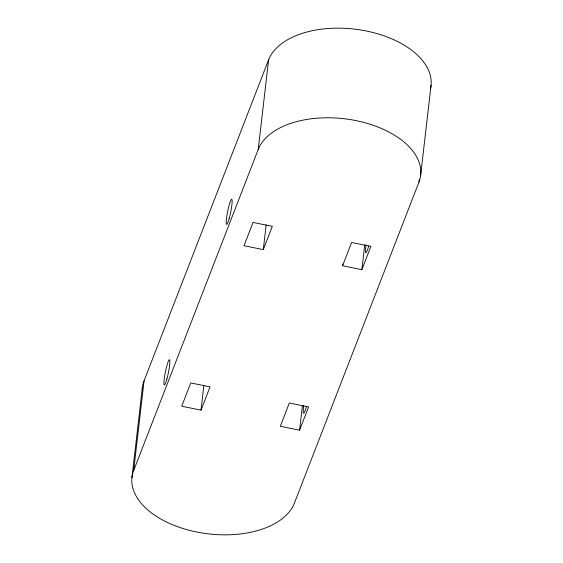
<?xml version="1.0" encoding="UTF-8"?>
<svg xmlns="http://www.w3.org/2000/svg" width="563" height="563" viewBox="0 0 563 563"><rect width="100%" height="100%" fill="white"/><g stroke="black" fill="none" stroke-linecap="round" stroke-linejoin="round"><path stroke-width="0.84" d="M131.932 477.755L142.305 388.125M419.245 179.534L418.942 182.145L294.393 503.174A82.613 47.383 6.6 0 1 196.522 531.986A82.613 47.383 6.6 0 1 133.684 470.478L144.058 380.855L268.607 59.826A82.613 47.383 6.6 0 1 362.663 30.296A82.613 47.383 6.6 0 1 430.611 88.194M201.019 410.145L210.055 386.865L190.766 382.946L181.736 406.219L201.019 410.145L203.883 385.388M268.607 59.826L258.234 149.448L133.691 470.478M263.294 249.627L272.323 226.354L253.04 222.427L244.011 245.707L263.294 249.627L266.158 224.876M299.586 430.195L308.615 406.922L289.333 402.995L280.304 426.275L299.586 430.195L302.451 405.444M342.578 265.757L351.608 242.484L370.89 246.404L361.861 269.684L342.578 265.757L342.776 264.054M361.861 269.684L364.725 244.926M420.695 174.875L431.068 85.245M258.234 149.448A82.613 47.383 6.6 0 1 356.105 120.644A82.613 47.383 6.6 0 1 418.942 182.145M142.193 389.61A82.613 47.383 6.6 0 1 144.058 380.855M368.666 246.052A12.85 1.555 -78.5 0 1 365.851 252.696A12.85 1.555 -78.5 0 1 366.027 244.898M306.427 406.416A12.85 1.555 -78.5 0 1 303.598 413.221A12.85 1.555 -78.5 0 1 303.731 405.571M229.176 218.479A12.85 1.555 -78.5 0 0 231.752 199.196A12.85 1.555 -78.5 0 0 226.586 217.677A12.85 1.555 -78.5 0 0 229.176 218.479M166.901 378.99A12.85 1.555 -78.5 0 0 169.477 359.708A12.85 1.555 -78.5 0 0 164.319 378.188A12.85 1.555 -78.5 0 0 166.901 378.99"/></g></svg>
